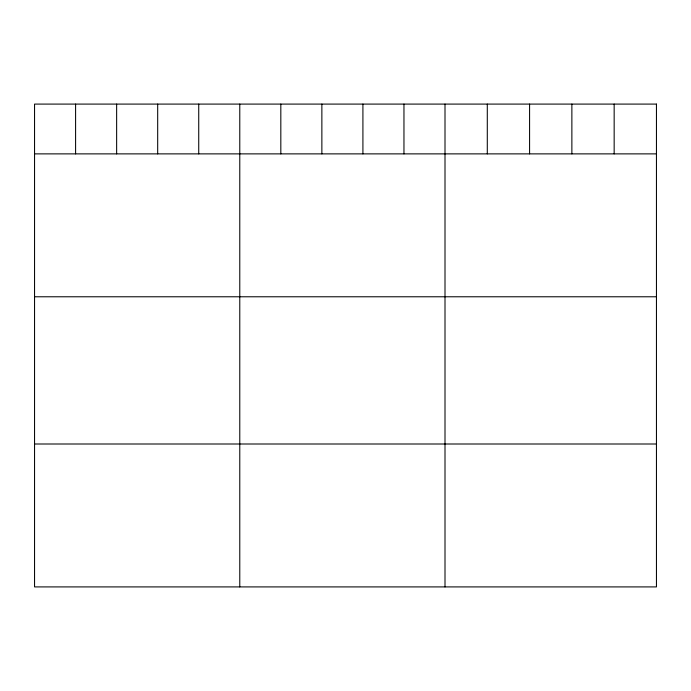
<?xml version="1.0" encoding="UTF-8"?>
<svg xmlns="http://www.w3.org/2000/svg" width="691" height="691" viewBox="0 0 691 691"><rect width="100%" height="100%" fill="white"/><g stroke="black" fill="none" stroke-linecap="round" stroke-linejoin="round"><path stroke-width="1.04" d="M34.55 153.877L656.45 153.877M34.55 296.776L656.45 296.776M34.55 444.002L656.45 444.002M614.161 104.091L614.161 153.877M571.872 104.091L571.872 153.877M529.582 104.091L529.582 153.877M487.293 104.091L487.293 153.877M445.004 104.091L445.004 586.909M403.959 104.091L403.959 153.877M362.913 104.091L362.913 153.877M321.868 104.091L321.868 153.877M280.822 104.091L280.822 153.877M239.777 104.091L239.777 586.909M198.732 104.091L198.732 153.877M157.686 104.091L157.686 153.877M116.641 104.091L116.641 153.877M75.595 104.091L75.595 153.877M656.45 104.091L34.55 104.091L34.55 586.909L656.45 586.909L656.45 104.091"/></g></svg>
